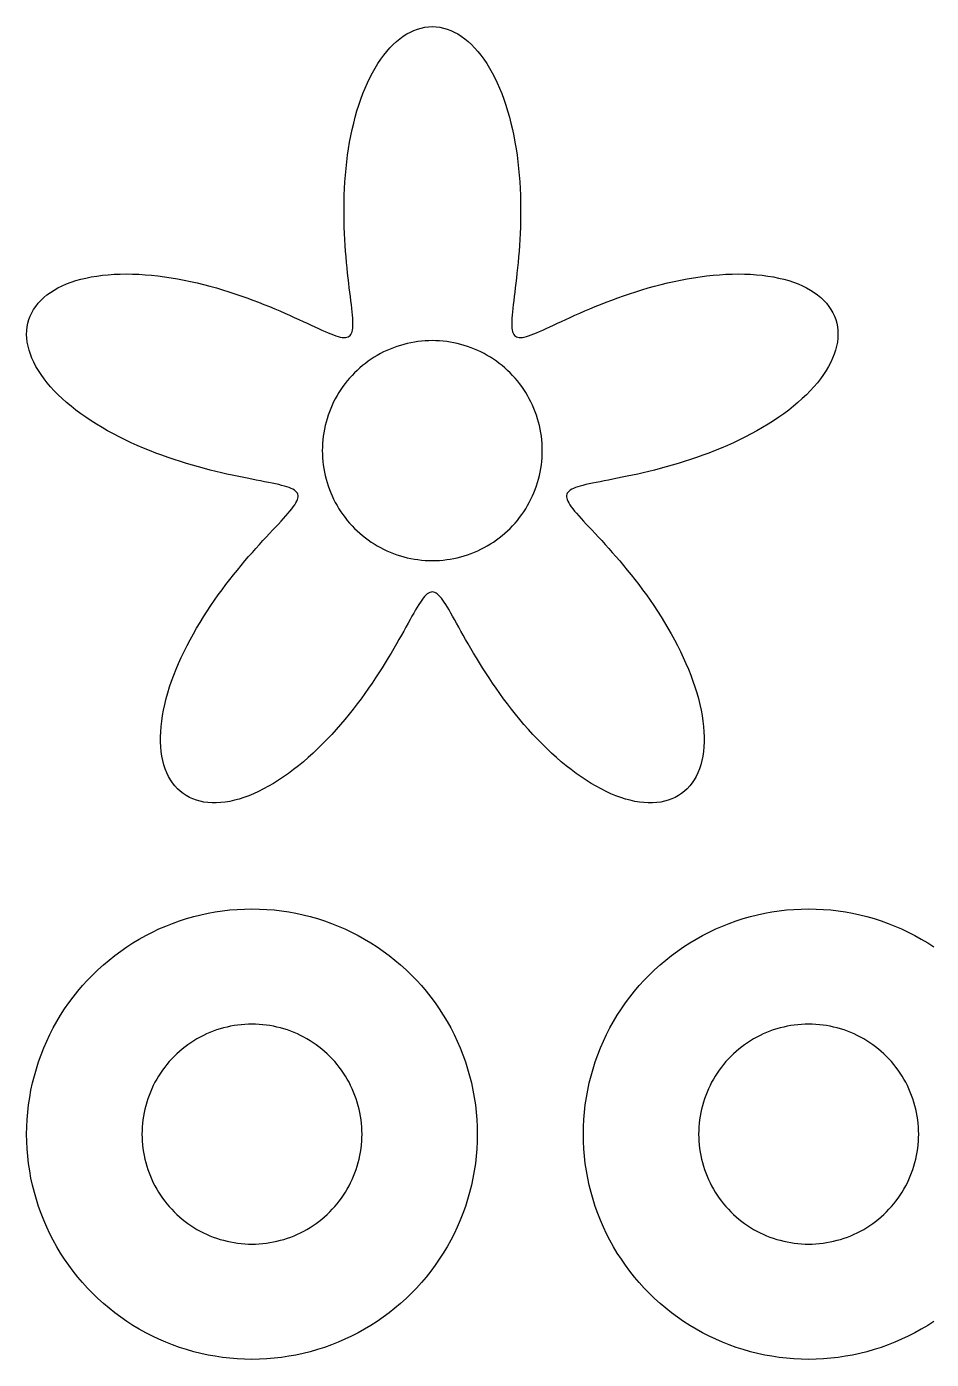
# Model space of a CAD drawing. Header units: millimetres. Extents: x 0 to 476, y 5 to 280.
# Drawn here: x 0 to 34.1, y 4.6 to 54.9 of the extents above; entities that cross this region are included whole.
import ezdxf

# ---------------------------------------------------------------- set-up
doc = ezdxf.new("R2010")
doc.units = ezdxf.units.MM
doc.layers.add('CUT', color=1, linetype='Continuous')

msp = doc.modelspace()

# ---------------------------------------------------------------- linework, layer by layer
at = {"layer": 'CUT'}
for points in [[(25.736, 38.842), (25.503, 38.755), (25.269, 38.672), (25.037, 38.593), (24.806, 38.518), (24.576, 38.447), (24.348, 38.38), (24.123, 38.317), (23.901, 38.257), (23.683, 38.2), (23.469, 38.147), (23.258, 38.097), (23.053, 38.05), (22.853, 38.006), (22.659, 37.965), (22.47, 37.926), (22.288, 37.889), (22.113, 37.855), (21.944, 37.822), (21.783, 37.791), (21.63, 37.761), (21.484, 37.732), (21.347, 37.704), (21.218, 37.676), (21.098, 37.649), (20.986, 37.621), (20.883, 37.594), (20.789, 37.565), (20.705, 37.536), (20.629, 37.506), (20.563, 37.474), (20.507, 37.441), (20.46, 37.406), (20.422, 37.368), (20.394, 37.328), (20.375, 37.285), (20.365, 37.239), (20.364, 37.19), (20.373, 37.138), (20.39, 37.082), (20.416, 37.021), (20.451, 36.957), (20.494, 36.888), (20.545, 36.815), (20.605, 36.737), (20.672, 36.654), (20.746, 36.566), (20.827, 36.473), (20.915, 36.375), (21.01, 36.272), (21.111, 36.163), (21.217, 36.048), (21.329, 35.928), (21.446, 35.803), (21.568, 35.672), (21.693, 35.535), (21.823, 35.393), (21.956, 35.245), (22.092, 35.092), (22.231, 34.933), (22.371, 34.769), (22.513, 34.6), (22.657, 34.426), (22.801, 34.247), (22.946, 34.064), (23.09, 33.876), (23.234, 33.683), (23.378, 33.486), (23.519, 33.286), (23.659, 33.082), (23.797, 32.874), (23.932, 32.664), (24.064, 32.45), (24.192, 32.234), (24.317, 32.016), (24.438, 31.796), (24.554, 31.575), (24.665, 31.352), (24.77, 31.128), (24.871, 30.904), (24.965, 30.68), (25.054, 30.457), (25.136, 30.234), (25.211, 30.012), (25.279, 29.791), (25.341, 29.572), (25.395, 29.356), (25.441, 29.142), (25.48, 28.931), (25.511, 28.724), (25.535, 28.521), (25.55, 28.321), (25.557, 28.127), (25.556, 27.937), (25.547, 27.753), (25.53, 27.574), (25.505, 27.401), (25.471, 27.235), (25.43, 27.076), (25.38, 26.923), (25.323, 26.778), (25.257, 26.64), (25.184, 26.511), (25.103, 26.389), (25.015, 26.276), (24.919, 26.171), (24.816, 26.076), (24.707, 25.989), (24.591, 25.912), (24.468, 25.844), (24.339, 25.785), (24.204, 25.736), (24.064, 25.697), (23.918, 25.667), (23.766, 25.647), (23.611, 25.637), (23.45, 25.637), (23.286, 25.647), (23.117, 25.666), (22.945, 25.696), (22.77, 25.735), (22.592, 25.783), (22.411, 25.841), (22.228, 25.908), (22.043, 25.984), (21.857, 26.069), (21.669, 26.163), (21.481, 26.265), (21.292, 26.375), (21.103, 26.494), (20.914, 26.619), (20.725, 26.753), (20.538, 26.893), (20.351, 27.04), (20.165, 27.193), (19.981, 27.352), (19.799, 27.517), (19.62, 27.686), (19.442, 27.861), (19.267, 28.04), (19.095, 28.222), (18.926, 28.408), (18.761, 28.597), (18.598, 28.789), (18.44, 28.982), (18.285, 29.177), (18.134, 29.373), (17.987, 29.57), (17.844, 29.767), (17.706, 29.963), (17.571, 30.159), (17.442, 30.353), (17.316, 30.546), (17.195, 30.736), (17.078, 30.924), (16.966, 31.108), (16.858, 31.289), (16.754, 31.466), (16.654, 31.638), (16.559, 31.805), (16.468, 31.967), (16.381, 32.123), (16.298, 32.273), (16.218, 32.416), (16.142, 32.553), (16.07, 32.682), (16.001, 32.804), (15.934, 32.919), (15.871, 33.025), (15.811, 33.123), (15.753, 33.212), (15.697, 33.292), (15.643, 33.364), (15.591, 33.426), (15.54, 33.479), (15.491, 33.522), (15.443, 33.556), (15.396, 33.581), (15.349, 33.595), (15.302, 33.6), (15.256, 33.595), (15.209, 33.581), (15.161, 33.556), (15.113, 33.522), (15.064, 33.479), (15.014, 33.426), (14.962, 33.364), (14.908, 33.292), (14.852, 33.212), (14.794, 33.123), (14.733, 33.025), (14.67, 32.919), (14.604, 32.804), (14.535, 32.682), (14.462, 32.553), (14.386, 32.416), (14.307, 32.273), (14.224, 32.123), (14.136, 31.967), (14.045, 31.805), (13.95, 31.638), (13.851, 31.466), (13.747, 31.289), (13.639, 31.108), (13.527, 30.924), (13.41, 30.736), (13.289, 30.546), (13.163, 30.353), (13.033, 30.159), (12.899, 29.963), (12.76, 29.767), (12.617, 29.57), (12.471, 29.373), (12.32, 29.177), (12.165, 28.982), (12.006, 28.789), (11.844, 28.597), (11.678, 28.408), (11.509, 28.222), (11.337, 28.04), (11.162, 27.861), (10.985, 27.686), (10.805, 27.517), (10.623, 27.352), (10.439, 27.193), (10.254, 27.04), (10.067, 26.893), (9.879, 26.753), (9.691, 26.619), (9.502, 26.494), (9.312, 26.375), (9.124, 26.265), (8.935, 26.163), (8.748, 26.069), (8.561, 25.984), (8.377, 25.908), (8.194, 25.841), (8.013, 25.783), (7.835, 25.735), (7.66, 25.696), (7.488, 25.666), (7.319, 25.647), (7.154, 25.637), (6.994, 25.637), (6.838, 25.647), (6.687, 25.667), (6.541, 25.697), (6.401, 25.736), (6.266, 25.785), (6.137, 25.844), (6.014, 25.912), (5.898, 25.989), (5.788, 26.076), (5.685, 26.171), (5.59, 26.276), (5.502, 26.389), (5.421, 26.511), (5.348, 26.64), (5.282, 26.778), (5.224, 26.923), (5.175, 27.076), (5.133, 27.235), (5.1, 27.401), (5.074, 27.574), (5.057, 27.753), (5.048, 27.937), (5.047, 28.127), (5.055, 28.321), (5.07, 28.521), (5.093, 28.724), (5.124, 28.931), (5.163, 29.142), (5.21, 29.356), (5.264, 29.572), (5.325, 29.791), (5.394, 30.012), (5.469, 30.234), (5.551, 30.457), (5.639, 30.68), (5.734, 30.904), (5.834, 31.128), (5.94, 31.352), (6.051, 31.575), (6.167, 31.796), (6.288, 32.016), (6.412, 32.234), (6.541, 32.45), (6.673, 32.664), (6.808, 32.874), (6.945, 33.082), (7.085, 33.286), (7.227, 33.486), (7.37, 33.683), (7.514, 33.876), (7.659, 34.064), (7.803, 34.247), (7.948, 34.426), (8.091, 34.6), (8.233, 34.769), (8.374, 34.933), (8.513, 35.092), (8.649, 35.245), (8.782, 35.393), (8.911, 35.535), (9.037, 35.672), (9.158, 35.803), (9.275, 35.928), (9.387, 36.048), (9.494, 36.163), (9.595, 36.272), (9.689, 36.375), (9.777, 36.473), (9.859, 36.566), (9.933, 36.654), (10, 36.737), (10.059, 36.815), (10.11, 36.888), (10.154, 36.957), (10.188, 37.021), (10.214, 37.082), (10.232, 37.138), (10.24, 37.19), (10.24, 37.239), (10.23, 37.285), (10.211, 37.328), (10.183, 37.368), (10.145, 37.406), (10.098, 37.441), (10.041, 37.474), (9.975, 37.506), (9.9, 37.536), (9.815, 37.565), (9.722, 37.594), (9.619, 37.621), (9.507, 37.649), (9.387, 37.676), (9.258, 37.704), (9.12, 37.732), (8.975, 37.761), (8.821, 37.791), (8.66, 37.822), (8.492, 37.855), (8.316, 37.889), (8.134, 37.926), (7.946, 37.965), (7.751, 38.006), (7.551, 38.05), (7.346, 38.097), (7.136, 38.147), (6.922, 38.2), (6.703, 38.257), (6.481, 38.317), (6.256, 38.38), (6.029, 38.447), (5.799, 38.518), (5.568, 38.593), (5.335, 38.672), (5.102, 38.755), (4.869, 38.842), (4.636, 38.933), (4.403, 39.028), (4.172, 39.128), (3.943, 39.231), (3.717, 39.338), (3.493, 39.449), (3.272, 39.564), (3.055, 39.682), (2.842, 39.805), (2.634, 39.93), (2.431, 40.059), (2.233, 40.192), (2.042, 40.327), (1.857, 40.465), (1.679, 40.606), (1.508, 40.749), (1.345, 40.895), (1.189, 41.043), (1.042, 41.192), (0.904, 41.343), (0.774, 41.495), (0.654, 41.648), (0.543, 41.802), (0.442, 41.957), (0.351, 42.111), (0.27, 42.266), (0.199, 42.42), (0.139, 42.574), (0.09, 42.726), (0.051, 42.878), (0.023, 43.027), (0.006, 43.175), (0, 43.321), (0.005, 43.465), (0.021, 43.605), (0.048, 43.743), (0.085, 43.878), (0.134, 44.009), (0.193, 44.136), (0.263, 44.259), (0.343, 44.378), (0.434, 44.492), (0.535, 44.602), (0.645, 44.707), (0.766, 44.807), (0.895, 44.901), (1.034, 44.99), (1.182, 45.073), (1.338, 45.15), (1.503, 45.222), (1.676, 45.288), (1.856, 45.347), (2.043, 45.4), (2.237, 45.447), (2.438, 45.488), (2.645, 45.522), (2.857, 45.55), (3.075, 45.572), (3.297, 45.588), (3.524, 45.597), (3.755, 45.6), (3.99, 45.597), (4.227, 45.588), (4.467, 45.573), (4.71, 45.552), (4.954, 45.526), (5.199, 45.495), (5.445, 45.458), (5.691, 45.416), (5.938, 45.369), (6.184, 45.318), (6.429, 45.263), (6.673, 45.203), (6.915, 45.14), (7.155, 45.073), (7.392, 45.003), (7.627, 44.93), (7.858, 44.855), (8.085, 44.777), (8.309, 44.698), (8.529, 44.617), (8.743, 44.535), (8.953, 44.453), (9.158, 44.369), (9.357, 44.286), (9.551, 44.204), (9.738, 44.122), (9.92, 44.041), (10.095, 43.962), (10.264, 43.884), (10.426, 43.809), (10.582, 43.737), (10.731, 43.667), (10.872, 43.601), (11.007, 43.539), (11.135, 43.481), (11.255, 43.428), (11.369, 43.379), (11.475, 43.336), (11.575, 43.298), (11.667, 43.265), (11.753, 43.239), (11.832, 43.219), (11.904, 43.206), (11.969, 43.2), (12.028, 43.201), (12.08, 43.209), (12.127, 43.225), (12.167, 43.248), (12.202, 43.279), (12.232, 43.319), (12.256, 43.366), (12.275, 43.422), (12.289, 43.486), (12.299, 43.559), (12.304, 43.64), (12.306, 43.729), (12.304, 43.827), (12.298, 43.933), (12.29, 44.048), (12.278, 44.171), (12.265, 44.302), (12.249, 44.442), (12.232, 44.589), (12.213, 44.744), (12.193, 44.907), (12.172, 45.077), (12.151, 45.255), (12.129, 45.439), (12.108, 45.63), (12.087, 45.828), (12.067, 46.032), (12.048, 46.242), (12.031, 46.457), (12.015, 46.677), (12.001, 46.902), (11.99, 47.132), (11.981, 47.366), (11.974, 47.603), (11.971, 47.843), (11.971, 48.086), (11.974, 48.332), (11.981, 48.579), (11.992, 48.828), (12.006, 49.078), (12.025, 49.328), (12.048, 49.578), (12.075, 49.828), (12.107, 50.077), (12.143, 50.324), (12.184, 50.57), (12.23, 50.813), (12.281, 51.053), (12.336, 51.29), (12.396, 51.523), (12.461, 51.751), (12.53, 51.975), (12.604, 52.194), (12.683, 52.407), (12.767, 52.614), (12.855, 52.814), (12.947, 53.007), (13.044, 53.193), (13.144, 53.372), (13.249, 53.542), (13.358, 53.704), (13.47, 53.857), (13.586, 54.001), (13.705, 54.135), (13.827, 54.26), (13.951, 54.375), (14.079, 54.479), (14.209, 54.574), (14.341, 54.657), (14.474, 54.73), (14.61, 54.792), (14.747, 54.843), (14.885, 54.882), (15.023, 54.911), (15.163, 54.928), (15.302, 54.933), (15.442, 54.928), (15.581, 54.911), (15.72, 54.882), (15.858, 54.843), (15.995, 54.792), (16.13, 54.73), (16.264, 54.657), (16.396, 54.574), (16.526, 54.479), (16.653, 54.375), (16.778, 54.26), (16.9, 54.135), (17.019, 54.001), (17.135, 53.857), (17.247, 53.704), (17.355, 53.542), (17.46, 53.372), (17.561, 53.193), (17.657, 53.007), (17.75, 52.814), (17.838, 52.614), (17.921, 52.407), (18, 52.194), (18.074, 51.975), (18.144, 51.751), (18.209, 51.523), (18.269, 51.29), (18.324, 51.053), (18.375, 50.813), (18.42, 50.57), (18.461, 50.324), (18.498, 50.077), (18.53, 49.828), (18.557, 49.578), (18.58, 49.328), (18.598, 49.078), (18.613, 48.828), (18.624, 48.579), (18.631, 48.332), (18.634, 48.086), (18.634, 47.843), (18.63, 47.603), (18.624, 47.366), (18.615, 47.132), (18.603, 46.902), (18.589, 46.677), (18.574, 46.457), (18.556, 46.242), (18.537, 46.032), (18.517, 45.828), (18.497, 45.63), (18.475, 45.439), (18.454, 45.255), (18.433, 45.077), (18.412, 44.907), (18.392, 44.744), (18.373, 44.589), (18.356, 44.442), (18.34, 44.302), (18.326, 44.171), (18.315, 44.048), (18.307, 43.933), (18.301, 43.827), (18.299, 43.729), (18.301, 43.64), (18.306, 43.559), (18.316, 43.486), (18.33, 43.422), (18.349, 43.366), (18.373, 43.319), (18.402, 43.279), (18.437, 43.248), (18.478, 43.225), (18.524, 43.209), (18.577, 43.201), (18.636, 43.2), (18.701, 43.206), (18.773, 43.219), (18.852, 43.239), (18.937, 43.265), (19.03, 43.298), (19.129, 43.336), (19.236, 43.379), (19.349, 43.428), (19.47, 43.481), (19.597, 43.539), (19.732, 43.601), (19.874, 43.667), (20.023, 43.737), (20.178, 43.809), (20.34, 43.884), (20.509, 43.962), (20.685, 44.041), (20.866, 44.122), (21.054, 44.204), (21.247, 44.286), (21.447, 44.369), (21.651, 44.453), (21.861, 44.535), (22.076, 44.617), (22.295, 44.698), (22.519, 44.777), (22.747, 44.855), (22.978, 44.93), (23.212, 45.003), (23.45, 45.073), (23.69, 45.14), (23.932, 45.203), (24.176, 45.263), (24.421, 45.318), (24.667, 45.369), (24.913, 45.416), (25.16, 45.458), (25.406, 45.495), (25.651, 45.526), (25.895, 45.552), (26.137, 45.573), (26.377, 45.588), (26.615, 45.597), (26.849, 45.6), (27.08, 45.597), (27.307, 45.588), (27.53, 45.572), (27.747, 45.55), (27.96, 45.522), (28.167, 45.488), (28.367, 45.447), (28.562, 45.4), (28.749, 45.347), (28.929, 45.288), (29.102, 45.222), (29.266, 45.15), (29.423, 45.073), (29.57, 44.99), (29.709, 44.901), (29.839, 44.807), (29.959, 44.707), (30.07, 44.602), (30.171, 44.492), (30.261, 44.378), (30.342, 44.259), (30.411, 44.136), (30.471, 44.009), (30.519, 43.878), (30.557, 43.743), (30.584, 43.605), (30.6, 43.465), (30.605, 43.321), (30.599, 43.175), (30.582, 43.027), (30.554, 42.878), (30.515, 42.726), (30.465, 42.574), (30.405, 42.42), (30.335, 42.266), (30.254, 42.111), (30.163, 41.957), (30.062, 41.802), (29.951, 41.648), (29.83, 41.495), (29.701, 41.343), (29.562, 41.192), (29.415, 41.043), (29.26, 40.895), (29.097, 40.749), (28.926, 40.606), (28.748, 40.465), (28.563, 40.327), (28.371, 40.192), (28.174, 40.059), (27.971, 39.93), (27.763, 39.805), (27.55, 39.682), (27.333, 39.564), (27.112, 39.449), (26.888, 39.338), (26.661, 39.231), (26.432, 39.128), (26.201, 39.028), (25.969, 38.933), (25.736, 38.842)], [(19.45, 39.069), (19.443, 39.205), (19.432, 39.34), (19.417, 39.475), (19.397, 39.609), (19.373, 39.743), (19.344, 39.876), (19.311, 40.007), (19.274, 40.138), (19.232, 40.267), (19.186, 40.395), (19.136, 40.521), (19.082, 40.646), (19.024, 40.769), (18.962, 40.89), (18.896, 41.008), (18.826, 41.125), (18.753, 41.239), (18.676, 41.351), (18.595, 41.46), (18.51, 41.566), (18.422, 41.67), (18.331, 41.77), (18.237, 41.868), (18.139, 41.962), (18.039, 42.053), (17.935, 42.141), (17.829, 42.226), (17.72, 42.307), (17.608, 42.384), (17.494, 42.458), (17.377, 42.527), (17.259, 42.593), (17.138, 42.655), (17.015, 42.713), (16.89, 42.767), (16.764, 42.817), (16.636, 42.863), (16.507, 42.905), (16.376, 42.942), (16.245, 42.975), (16.112, 43.004), (15.978, 43.028), (15.844, 43.048), (15.709, 43.063), (15.574, 43.074), (15.438, 43.081), (15.302, 43.083), (15.167, 43.081), (15.031, 43.074), (14.896, 43.063), (14.761, 43.048), (14.626, 43.028), (14.493, 43.004), (14.36, 42.975), (14.228, 42.942), (14.098, 42.905), (13.968, 42.863), (13.84, 42.817), (13.714, 42.767), (13.59, 42.713), (13.467, 42.655), (13.346, 42.593), (13.227, 42.527), (13.111, 42.458), (12.997, 42.384), (12.885, 42.307), (12.776, 42.226), (12.67, 42.141), (12.566, 42.053), (12.465, 41.962), (12.368, 41.868), (12.273, 41.77), (12.182, 41.67), (12.094, 41.566), (12.01, 41.46), (11.929, 41.351), (11.852, 41.239), (11.778, 41.125), (11.708, 41.008), (11.642, 40.89), (11.58, 40.769), (11.522, 40.646), (11.468, 40.521), (11.418, 40.395), (11.373, 40.267), (11.331, 40.138), (11.294, 40.007), (11.261, 39.876), (11.232, 39.743), (11.208, 39.609), (11.188, 39.475), (11.172, 39.34), (11.161, 39.205), (11.155, 39.069), (11.152, 38.933), (11.155, 38.798), (11.161, 38.662), (11.172, 38.527), (11.188, 38.392), (11.208, 38.257), (11.232, 38.124), (11.261, 37.991), (11.294, 37.859), (11.331, 37.729), (11.373, 37.599), (11.418, 37.471), (11.468, 37.345), (11.522, 37.221), (11.58, 37.098), (11.642, 36.977), (11.708, 36.858), (11.778, 36.742), (11.852, 36.628), (11.929, 36.516), (12.01, 36.407), (12.094, 36.301), (12.182, 36.197), (12.273, 36.096), (12.368, 35.999), (12.465, 35.904), (12.566, 35.813), (12.67, 35.725), (12.776, 35.641), (12.885, 35.56), (12.997, 35.483), (13.111, 35.409), (13.227, 35.339), (13.346, 35.273), (13.467, 35.211), (13.59, 35.153), (13.714, 35.099), (13.84, 35.049), (13.968, 35.004), (14.098, 34.962), (14.228, 34.925), (14.36, 34.892), (14.493, 34.863), (14.626, 34.839), (14.761, 34.819), (14.896, 34.803), (15.031, 34.792), (15.167, 34.786), (15.302, 34.783), (15.438, 34.786), (15.574, 34.792), (15.709, 34.803), (15.844, 34.819), (15.978, 34.839), (16.112, 34.863), (16.245, 34.892), (16.376, 34.925), (16.507, 34.962), (16.636, 35.004), (16.764, 35.049), (16.89, 35.099), (17.015, 35.153), (17.138, 35.211), (17.259, 35.273), (17.377, 35.339), (17.494, 35.409), (17.608, 35.483), (17.72, 35.56), (17.829, 35.641), (17.935, 35.725), (18.039, 35.813), (18.139, 35.904), (18.237, 35.999), (18.331, 36.096), (18.422, 36.197), (18.51, 36.301), (18.595, 36.407), (18.676, 36.516), (18.753, 36.628), (18.826, 36.742), (18.896, 36.858), (18.962, 36.977), (19.024, 37.098), (19.082, 37.221), (19.136, 37.345), (19.186, 37.471), (19.232, 37.599), (19.274, 37.729), (19.311, 37.859), (19.344, 37.991), (19.373, 38.124), (19.397, 38.257), (19.417, 38.392), (19.432, 38.527), (19.443, 38.662), (19.45, 38.798), (19.452, 38.933), (19.45, 39.069)], [(16.995, 12.859), (16.982, 12.581), (16.959, 12.304), (16.927, 12.028), (16.886, 11.753), (16.837, 11.479), (16.778, 11.207), (16.71, 10.937), (16.634, 10.67), (16.549, 10.405), (16.455, 10.143), (16.353, 9.884), (16.242, 9.629), (16.123, 9.378), (15.996, 9.13), (15.861, 8.887), (15.718, 8.649), (15.567, 8.415), (15.409, 8.186), (15.244, 7.963), (15.071, 7.745), (14.891, 7.533), (14.704, 7.327), (14.51, 7.127), (14.311, 6.933), (14.104, 6.747), (13.892, 6.567), (13.674, 6.394), (13.451, 6.228), (13.222, 6.07), (12.989, 5.919), (12.75, 5.776), (12.507, 5.641), (12.259, 5.514), (12.008, 5.395), (11.753, 5.284), (11.494, 5.182), (11.232, 5.088), (10.967, 5.003), (10.7, 4.927), (10.43, 4.859), (10.158, 4.801), (9.885, 4.751), (9.609, 4.71), (9.333, 4.678), (9.056, 4.655), (8.778, 4.642), (8.5, 4.637), (8.222, 4.642), (7.944, 4.655), (7.667, 4.678), (7.391, 4.71), (7.115, 4.751), (6.842, 4.801), (6.57, 4.859), (6.3, 4.927), (6.033, 5.003), (5.768, 5.088), (5.506, 5.182), (5.247, 5.284), (4.992, 5.395), (4.741, 5.514), (4.493, 5.641), (4.25, 5.776), (4.011, 5.919), (3.778, 6.07), (3.549, 6.228), (3.326, 6.394), (3.108, 6.567), (2.896, 6.747), (2.689, 6.933), (2.49, 7.127), (2.296, 7.327), (2.109, 7.533), (1.929, 7.745), (1.756, 7.963), (1.591, 8.186), (1.433, 8.415), (1.282, 8.649), (1.139, 8.887), (1.004, 9.13), (0.877, 9.378), (0.758, 9.629), (0.647, 9.884), (0.545, 10.143), (0.451, 10.405), (0.366, 10.67), (0.29, 10.937), (0.222, 11.207), (0.163, 11.479), (0.114, 11.753), (0.073, 12.028), (0.041, 12.304), (0.018, 12.581), (0.005, 12.859), (0, 13.137), (0.005, 13.415), (0.018, 13.693), (0.041, 13.97), (0.073, 14.247), (0.114, 14.522), (0.163, 14.796), (0.222, 15.067), (0.29, 15.337), (0.366, 15.605), (0.451, 15.869), (0.545, 16.131), (0.647, 16.39), (0.758, 16.645), (0.877, 16.897), (1.004, 17.144), (1.139, 17.387), (1.282, 17.626), (1.433, 17.86), (1.591, 18.088), (1.756, 18.312), (1.929, 18.53), (2.109, 18.742), (2.296, 18.948), (2.49, 19.148), (2.689, 19.341), (2.896, 19.528), (3.108, 19.708), (3.326, 19.881), (3.549, 20.046), (3.778, 20.205), (4.011, 20.355), (4.25, 20.498), (4.493, 20.634), (4.741, 20.761), (4.992, 20.88), (5.247, 20.99), (5.506, 21.092), (5.768, 21.186), (6.033, 21.271), (6.3, 21.348), (6.57, 21.415), (6.842, 21.474), (7.115, 21.524), (7.391, 21.565), (7.667, 21.596), (7.944, 21.619), (8.222, 21.633), (8.5, 21.637), (8.778, 21.633), (9.056, 21.619), (9.333, 21.596), (9.609, 21.565), (9.885, 21.524), (10.158, 21.474), (10.43, 21.415), (10.7, 21.348), (10.967, 21.271), (11.232, 21.186), (11.494, 21.092), (11.753, 20.99), (12.008, 20.88), (12.259, 20.761), (12.507, 20.634), (12.75, 20.498), (12.989, 20.355), (13.222, 20.205), (13.451, 20.046), (13.674, 19.881), (13.892, 19.708), (14.104, 19.528), (14.311, 19.341), (14.51, 19.148), (14.704, 18.948), (14.891, 18.742), (15.071, 18.53), (15.244, 18.312), (15.409, 18.088), (15.567, 17.86), (15.718, 17.626), (15.861, 17.387), (15.996, 17.144), (16.123, 16.897), (16.242, 16.645), (16.353, 16.39), (16.455, 16.131), (16.549, 15.869), (16.634, 15.605), (16.71, 15.337), (16.778, 15.067), (16.837, 14.796), (16.886, 14.522), (16.927, 14.247), (16.959, 13.97), (16.982, 13.693), (16.995, 13.415), (17, 13.137), (16.995, 12.859)], [(12.648, 13.273), (12.641, 13.409), (12.63, 13.544), (12.614, 13.679), (12.595, 13.813), (12.57, 13.947), (12.542, 14.08), (12.509, 14.211), (12.471, 14.342), (12.43, 14.471), (12.384, 14.599), (12.334, 14.725), (12.28, 14.85), (12.222, 14.973), (12.16, 15.094), (12.094, 15.212), (12.024, 15.329), (11.951, 15.443), (11.873, 15.555), (11.792, 15.664), (11.708, 15.77), (11.62, 15.874), (11.529, 15.974), (11.434, 16.072), (11.337, 16.166), (11.236, 16.257), (11.133, 16.345), (11.026, 16.43), (10.917, 16.511), (10.806, 16.588), (10.691, 16.661), (10.575, 16.731), (10.456, 16.797), (10.335, 16.859), (10.213, 16.917), (10.088, 16.971), (9.962, 17.021), (9.834, 17.067), (9.705, 17.109), (9.574, 17.146), (9.442, 17.179), (9.31, 17.208), (9.176, 17.232), (9.042, 17.252), (8.907, 17.267), (8.771, 17.278), (8.636, 17.285), (8.5, 17.287), (8.364, 17.285), (8.229, 17.278), (8.093, 17.267), (7.958, 17.252), (7.824, 17.232), (7.69, 17.208), (7.558, 17.179), (7.426, 17.146), (7.295, 17.109), (7.166, 17.067), (7.038, 17.021), (6.912, 16.971), (6.787, 16.917), (6.665, 16.859), (6.544, 16.797), (6.425, 16.731), (6.309, 16.661), (6.194, 16.588), (6.083, 16.511), (5.974, 16.43), (5.867, 16.345), (5.764, 16.257), (5.663, 16.166), (5.566, 16.072), (5.471, 15.974), (5.38, 15.874), (5.292, 15.77), (5.208, 15.664), (5.127, 15.555), (5.049, 15.443), (4.976, 15.329), (4.906, 15.212), (4.84, 15.094), (4.778, 14.973), (4.72, 14.85), (4.666, 14.725), (4.616, 14.599), (4.57, 14.471), (4.529, 14.342), (4.491, 14.211), (4.458, 14.08), (4.43, 13.947), (4.405, 13.813), (4.386, 13.679), (4.37, 13.544), (4.359, 13.409), (4.352, 13.273), (4.35, 13.137), (4.352, 13.001), (4.359, 12.866), (4.37, 12.73), (4.386, 12.596), (4.405, 12.461), (4.43, 12.328), (4.458, 12.195), (4.491, 12.063), (4.529, 11.933), (4.57, 11.803), (4.616, 11.675), (4.666, 11.549), (4.72, 11.425), (4.778, 11.302), (4.84, 11.181), (4.906, 11.062), (4.976, 10.946), (5.049, 10.832), (5.127, 10.72), (5.208, 10.611), (5.292, 10.505), (5.38, 10.401), (5.471, 10.3), (5.566, 10.203), (5.663, 10.108), (5.764, 10.017), (5.867, 9.929), (5.974, 9.845), (6.083, 9.764), (6.194, 9.687), (6.309, 9.613), (6.425, 9.543), (6.544, 9.477), (6.665, 9.415), (6.787, 9.357), (6.912, 9.303), (7.038, 9.253), (7.166, 9.207), (7.295, 9.166), (7.426, 9.129), (7.558, 9.096), (7.69, 9.067), (7.824, 9.043), (7.958, 9.023), (8.093, 9.007), (8.229, 8.996), (8.364, 8.989), (8.5, 8.987), (8.636, 8.989), (8.771, 8.996), (8.907, 9.007), (9.042, 9.023), (9.176, 9.043), (9.31, 9.067), (9.442, 9.096), (9.574, 9.129), (9.705, 9.166), (9.834, 9.207), (9.962, 9.253), (10.088, 9.303), (10.213, 9.357), (10.335, 9.415), (10.456, 9.477), (10.575, 9.543), (10.691, 9.613), (10.806, 9.687), (10.917, 9.764), (11.026, 9.845), (11.133, 9.929), (11.236, 10.017), (11.337, 10.108), (11.434, 10.203), (11.529, 10.3), (11.62, 10.401), (11.708, 10.505), (11.792, 10.611), (11.873, 10.72), (11.951, 10.832), (12.024, 10.946), (12.094, 11.062), (12.16, 11.181), (12.222, 11.302), (12.28, 11.425), (12.334, 11.549), (12.384, 11.675), (12.43, 11.803), (12.471, 11.933), (12.509, 12.063), (12.542, 12.195), (12.57, 12.328), (12.595, 12.461), (12.614, 12.596), (12.63, 12.73), (12.641, 12.866), (12.648, 13.001), (12.65, 13.137), (12.648, 13.273)], [(33.648, 13.273), (33.641, 13.409), (33.63, 13.544), (33.614, 13.679), (33.595, 13.813), (33.57, 13.947), (33.542, 14.08), (33.509, 14.211), (33.471, 14.342), (33.43, 14.471), (33.384, 14.599), (33.334, 14.725), (33.28, 14.85), (33.222, 14.973), (33.16, 15.094), (33.094, 15.212), (33.024, 15.329), (32.951, 15.443), (32.873, 15.555), (32.792, 15.664), (32.708, 15.77), (32.62, 15.874), (32.529, 15.974), (32.434, 16.072), (32.337, 16.166), (32.236, 16.257), (32.133, 16.345), (32.026, 16.43), (31.917, 16.511), (31.806, 16.588), (31.691, 16.661), (31.575, 16.731), (31.456, 16.797), (31.335, 16.859), (31.213, 16.917), (31.088, 16.971), (30.962, 17.021), (30.834, 17.067), (30.705, 17.109), (30.574, 17.146), (30.442, 17.179), (30.31, 17.208), (30.176, 17.232), (30.042, 17.252), (29.907, 17.267), (29.771, 17.278), (29.636, 17.285), (29.5, 17.287), (29.364, 17.285), (29.229, 17.278), (29.093, 17.267), (28.958, 17.252), (28.824, 17.232), (28.69, 17.208), (28.558, 17.179), (28.426, 17.146), (28.295, 17.109), (28.166, 17.067), (28.038, 17.021), (27.912, 16.971), (27.787, 16.917), (27.665, 16.859), (27.544, 16.797), (27.425, 16.731), (27.309, 16.661), (27.194, 16.588), (27.083, 16.511), (26.974, 16.43), (26.867, 16.345), (26.764, 16.257), (26.663, 16.166), (26.566, 16.072), (26.471, 15.974), (26.38, 15.874), (26.292, 15.77), (26.208, 15.664), (26.127, 15.555), (26.049, 15.443), (25.976, 15.329), (25.906, 15.212), (25.84, 15.094), (25.778, 14.973), (25.72, 14.85), (25.666, 14.725), (25.616, 14.599), (25.57, 14.471), (25.529, 14.342), (25.491, 14.211), (25.458, 14.08), (25.43, 13.947), (25.405, 13.813), (25.386, 13.679), (25.37, 13.544), (25.359, 13.409), (25.352, 13.273), (25.35, 13.137), (25.352, 13.001), (25.359, 12.866), (25.37, 12.73), (25.386, 12.596), (25.405, 12.461), (25.43, 12.328), (25.458, 12.195), (25.491, 12.063), (25.529, 11.933), (25.57, 11.803), (25.616, 11.675), (25.666, 11.549), (25.72, 11.425), (25.778, 11.302), (25.84, 11.181), (25.906, 11.062), (25.976, 10.946), (26.049, 10.832), (26.127, 10.72), (26.208, 10.611), (26.292, 10.505), (26.38, 10.401), (26.471, 10.3), (26.566, 10.203), (26.663, 10.108), (26.764, 10.017), (26.867, 9.929), (26.974, 9.845), (27.083, 9.764), (27.194, 9.687), (27.309, 9.613), (27.425, 9.543), (27.544, 9.477), (27.665, 9.415), (27.787, 9.357), (27.912, 9.303), (28.038, 9.253), (28.166, 9.207), (28.295, 9.166), (28.426, 9.129), (28.558, 9.096), (28.69, 9.067), (28.824, 9.043), (28.958, 9.023), (29.093, 9.007), (29.229, 8.996), (29.364, 8.989), (29.5, 8.987), (29.636, 8.989), (29.771, 8.996), (29.907, 9.007), (30.042, 9.023), (30.176, 9.043), (30.31, 9.067), (30.442, 9.096), (30.574, 9.129), (30.705, 9.166), (30.834, 9.207), (30.962, 9.253), (31.088, 9.303), (31.213, 9.357), (31.335, 9.415), (31.456, 9.477), (31.575, 9.543), (31.691, 9.613), (31.806, 9.687), (31.917, 9.764), (32.026, 9.845), (32.133, 9.929), (32.236, 10.017), (32.337, 10.108), (32.434, 10.203), (32.529, 10.3), (32.62, 10.401), (32.708, 10.505), (32.792, 10.611), (32.873, 10.72), (32.951, 10.832), (33.024, 10.946), (33.094, 11.062), (33.16, 11.181), (33.222, 11.302), (33.28, 11.425), (33.334, 11.549), (33.384, 11.675), (33.43, 11.803), (33.471, 11.933), (33.509, 12.063), (33.542, 12.195), (33.57, 12.328), (33.595, 12.461), (33.614, 12.596), (33.63, 12.73), (33.641, 12.866), (33.648, 13.001), (33.65, 13.137), (33.648, 13.273)]]:
    msp.add_lwpolyline(points, close=True, dxfattribs=at)
msp.add_lwpolyline([(34.222, 6.07), (33.989, 5.919), (33.75, 5.776), (33.507, 5.641), (33.259, 5.514), (33.008, 5.395), (32.753, 5.284), (32.494, 5.182), (32.232, 5.088), (31.967, 5.003), (31.7, 4.927), (31.43, 4.859), (31.158, 4.801), (30.885, 4.751), (30.609, 4.71), (30.333, 4.678), (30.056, 4.655), (29.778, 4.642), (29.5, 4.637), (29.222, 4.642), (28.944, 4.655), (28.667, 4.678), (28.391, 4.71), (28.115, 4.751), (27.842, 4.801), (27.57, 4.859), (27.3, 4.927), (27.033, 5.003), (26.768, 5.088), (26.506, 5.182), (26.247, 5.284), (25.992, 5.395), (25.741, 5.514), (25.493, 5.641), (25.25, 5.776), (25.011, 5.919), (24.778, 6.07), (24.549, 6.228), (24.326, 6.394), (24.108, 6.567), (23.896, 6.747), (23.689, 6.933), (23.49, 7.127), (23.296, 7.327), (23.109, 7.533), (22.929, 7.745), (22.756, 7.963), (22.591, 8.186), (22.433, 8.415), (22.282, 8.649), (22.139, 8.887), (22.004, 9.13), (21.877, 9.378), (21.758, 9.629), (21.647, 9.884), (21.545, 10.143), (21.451, 10.405), (21.366, 10.67), (21.29, 10.937), (21.222, 11.207), (21.163, 11.479), (21.114, 11.753), (21.073, 12.028), (21.041, 12.304), (21.018, 12.581), (21.005, 12.859), (21, 13.137), (21.005, 13.415), (21.018, 13.693), (21.041, 13.97), (21.073, 14.247), (21.114, 14.522), (21.163, 14.796), (21.222, 15.067), (21.29, 15.337), (21.366, 15.605), (21.451, 15.869), (21.545, 16.131), (21.647, 16.39), (21.758, 16.645), (21.877, 16.897), (22.004, 17.144), (22.139, 17.387), (22.282, 17.626), (22.433, 17.86), (22.591, 18.088), (22.756, 18.312), (22.929, 18.53), (23.109, 18.742), (23.296, 18.948), (23.49, 19.148), (23.689, 19.341), (23.896, 19.528), (24.108, 19.708), (24.326, 19.881), (24.549, 20.046), (24.778, 20.205), (25.011, 20.355), (25.25, 20.498), (25.493, 20.634), (25.741, 20.761), (25.992, 20.88), (26.247, 20.99), (26.506, 21.092), (26.768, 21.186), (27.033, 21.271), (27.3, 21.348), (27.57, 21.415), (27.842, 21.474), (28.115, 21.524), (28.391, 21.565), (28.667, 21.596), (28.944, 21.619), (29.222, 21.633), (29.5, 21.637), (29.778, 21.633), (30.056, 21.619), (30.333, 21.596), (30.609, 21.565), (30.885, 21.524), (31.158, 21.474), (31.43, 21.415), (31.7, 21.348), (31.967, 21.271), (32.232, 21.186), (32.494, 21.092), (32.753, 20.99), (33.008, 20.88), (33.259, 20.761), (33.507, 20.634), (33.75, 20.498), (33.989, 20.355), (34.222, 20.205)], dxfattribs=at)

doc.saveas('drawing.dxf')
